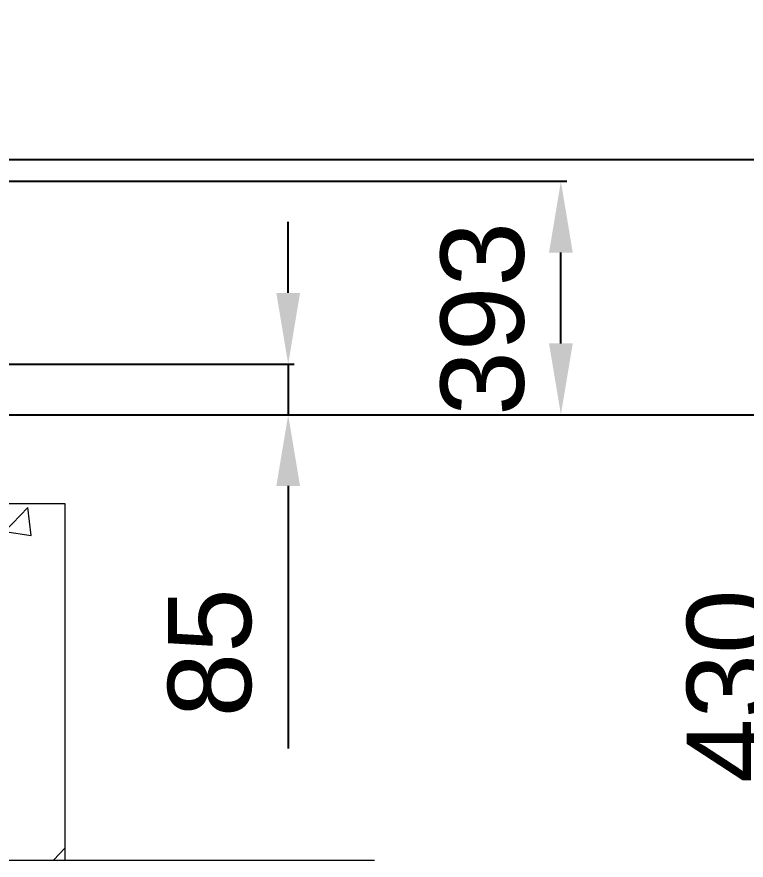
# Model space of a CAD drawing. Header units: millimetres. Extents: x -17070 to 52615, y -291348 to 41600.
# Drawn here: x -10031 to -8804, y -284598 to -283178 of the extents above; entities that cross this region are included whole.
import ezdxf

# ---------------------------------------------------------------- set-up
doc = ezdxf.new("R2010")
doc.units = ezdxf.units.MM
doc.layers.add('냉각탑_기초', color=23, linetype='Continuous')
doc.styles.get("Standard").update_dxf_attribs({"font": 'arial.ttf'})
doc.dimstyles.new('1.40', dxfattribs={"dimscale": 20, "dimtxt": 1.5, "dimasz": 1, "dimexe": 0.5, "dimexo": 0.5, "dimgap": 0.5, "dimtad": 1, "dimdec": 0, "dimzin": 0, "dimdsep": 46, "dimtxsty": 'Standard', "dimcen": 0, "dimclrd": 2, "dimclre": 2, "dimclrt": 3, "dimadec": 0, "dimazin": 0, "dimtfac": 1, "dimtdec": 0, "dimtmove": 0, "dimatfit": 0, "dimfxl": 1, "dimtolj": 1, "dimtzin": 0, "dimlwd": -1, "dimlwe": -1, "dimarcsym": 0})

# ---------------------------------------------------------------- blocks, each defined once
blk = doc.blocks.new('*D266')
at = {"color": 2, "transparency": 16777216}
for p, q in [((-9574.4, -283642.8), (-9574.4, -283522.8)), ((-10712.7, -283762.8), (-9564.4, -283762.8)), ((-9574.4, -283762.8), (-9574.4, -283847.8)), ((-10262.3, -283847.8), (-9564.4, -283847.8)), ((-9574.4, -283967.8), (-9574.4, -284409.6))]:
    blk.add_line(p, q, dxfattribs=at)
for points in [[(-9594.4, -283642.8), (-9554.4, -283642.8), (-9574.4, -283762.8)], [(-9594.4, -283967.8), (-9554.4, -283967.8), (-9574.4, -283847.8)]]:
    blk.add_solid(points, dxfattribs=at)
at = {"layer": 'Defpoints', "color": 0, "transparency": 16777216}
for p in [(-10812.7, -283762.8), (-10362.3, -283847.8), (-9574.4, -283847.8)]:
    blk.add_point(p, dxfattribs=at)
at = {"color": 3, "lineweight": 5, "transparency": 16777216, "insert": (-9705.9, -284248.7), "char_height": 140, "attachment_point": 5, "rotation": 90}
blk.add_mtext('\\A1;85', dxfattribs=at)
blk = doc.blocks.new('*D267')
at = {"color": 2, "transparency": 16777216}
for p, q in [((-10711.8, -283454.8), (-9105.4, -283454.8)), ((-9115.4, -283727.8), (-9115.4, -283574.8)), ((-10262.3, -283847.8), (-9105.4, -283847.8))]:
    blk.add_line(p, q, dxfattribs=at)
for points in [[(-9135.4, -283574.8), (-9095.4, -283574.8), (-9115.4, -283454.8)], [(-9135.4, -283727.8), (-9095.4, -283727.8), (-9115.4, -283847.8)]]:
    blk.add_solid(points, dxfattribs=at)
at = {"layer": 'Defpoints', "color": 0, "transparency": 16777216}
for p in [(-10811.8, -283454.8), (-9115.4, -283454.8), (-10362.3, -283847.8)]:
    blk.add_point(p, dxfattribs=at)
at = {"color": 3, "lineweight": 5, "transparency": 16777216, "insert": (-9246.9, -283686.4), "char_height": 140, "attachment_point": 5, "rotation": 90}
blk.add_mtext('\\A1;393', dxfattribs=at)
blk = doc.blocks.new('*D268')
at = {"color": 2, "transparency": 16777216}
for p, q in [((-8701, -283297.8), (-8701, -283177.8)), ((-10531.8, -283417.8), (-8691, -283417.8)), ((-8701, -283417.8), (-8701, -283847.8)), ((-10262.3, -283847.8), (-8691, -283847.8)), ((-8701, -283967.8), (-8701, -284522.3))]:
    blk.add_line(p, q, dxfattribs=at)
for points in [[(-8721, -283297.8), (-8681, -283297.8), (-8701, -283417.8)], [(-8721, -283967.8), (-8681, -283967.8), (-8701, -283847.8)]]:
    blk.add_solid(points, dxfattribs=at)
at = {"layer": 'Defpoints', "color": 0, "transparency": 16777216}
for p in [(-10631.8, -283417.8), (-10362.3, -283847.8), (-8701, -283847.8)]:
    blk.add_point(p, dxfattribs=at)
at = {"color": 3, "lineweight": 5, "transparency": 16777216, "insert": (-8832.5, -284305.1), "char_height": 140, "attachment_point": 5, "rotation": 90}
blk.add_mtext('\\A1;430', dxfattribs=at)

msp = doc.modelspace()

# ---------------------------------------------------------------- hatches: boundary and pattern name
at = {"layer": '냉각탑_기초', "lineweight": 20, "ltscale": 30}
h = msp.add_hatch(dxfattribs=at)
h.set_pattern_fill('AR-CONC', color=256, scale=50, style=0)
h.set_pattern_definition([(50, (-27008.32, -300539.17), (358.63, -31.376), [37.5, -412.5]), (355, (-27008.32, -300539.17), (-69.3757, 376.096), [30, -330]), (100.4514, (-26978.43, -300541.8), (289.2547, 344.72), [31.87, -350.571]), (46.1842, (-27008.3, -300439.17), (533.6205, -82.7595), [56.25, -618.75]), (96.6356, (-26963.85, -300446.07), (467.331, 487.059), [47.805, -525.856]), (351.1842, (-27008.3, -300439.17), (467.331, 487.059), [45, -495]), (21, (-26958.32, -300464.17), (298.4535, -201.3094), [37.5, -412.5]), (326, (-26958.32, -300464.17), (121.6577, 362.575), [30, -330]), (71.4514, (-26933.45, -300480.95), (420.1113, 161.265), [31.87, -350.571]), (37.5, (-27008.32, -300539.17), (6.0799, 166.4469), [0, -326, 0, -335, 0, -331.25]), (7.5, (-27008.32, -300539.17), (131.5348, 197.2059), [0, -191, 0, -318.5, 0, -126.25]), (327.5, (-27119.82, -300539.17), (266.9112, -11.2774), [0, -125, 0, -390, 0, -517.5]), (317.5, (-27169.82, -300539.17), (291.593, 50.0525), [0, -162.5, 0, -259, 0, -367.5])])
h.paths.add_polyline_path([(-10249.8, -283997.8), (-9949.8, -283997.8), (-9949.8, -284597.8), (-10249.8, -284597.8)])

# ---------------------------------------------------------------- linework, layer by layer
msp.add_line((-14786.9, -284597.8), (-9428.9, -284597.8), dxfattribs=at)
msp.add_lwpolyline([(-9949.8, -284597.8), (-9949.8, -283997.8), (-10249.8, -283997.8), (-10249.8, -284597.8)], dxfattribs=at)

# ---------------------------------------------------------------- dimensions: what is measured, and where the dimension line sits
at = {"lineweight": 5}
for base, p1, picture, middle in [((-8701, -283847.8), (-10631.8, -283417.8), '*D268', (-8832.5, -284305.1)), ((-9574.4, -283847.8), (-10812.7, -283762.8), '*D266', (-9705.9, -284248.7))]:
    dim = msp.add_linear_dim(base=base, p1=p1, p2=(-10362.3, -283847.8), angle=90, dimstyle='1.40', override={"dimtxt": 7, "dimasz": 6, "dimexo": 5, "dimgap": 3}, dxfattribs=at)
    dim.commit()
    dim.dimension.update_dxf_attribs({"geometry": picture, "text_midpoint": middle})
dim = msp.add_linear_dim(base=(-9115.4, -283454.8), p1=(-10362.3, -283847.8), p2=(-10811.8, -283454.8), angle=90, dimstyle='1.40', override={"dimtxt": 7, "dimasz": 6, "dimexo": 5, "dimgap": 3}, dxfattribs=at)
dim.commit()
dim.dimension.update_dxf_attribs({"geometry": '*D267', "text_midpoint": (-9115.4, -283686.4), "dimtype": 160})

doc.saveas('drawing.dxf')
